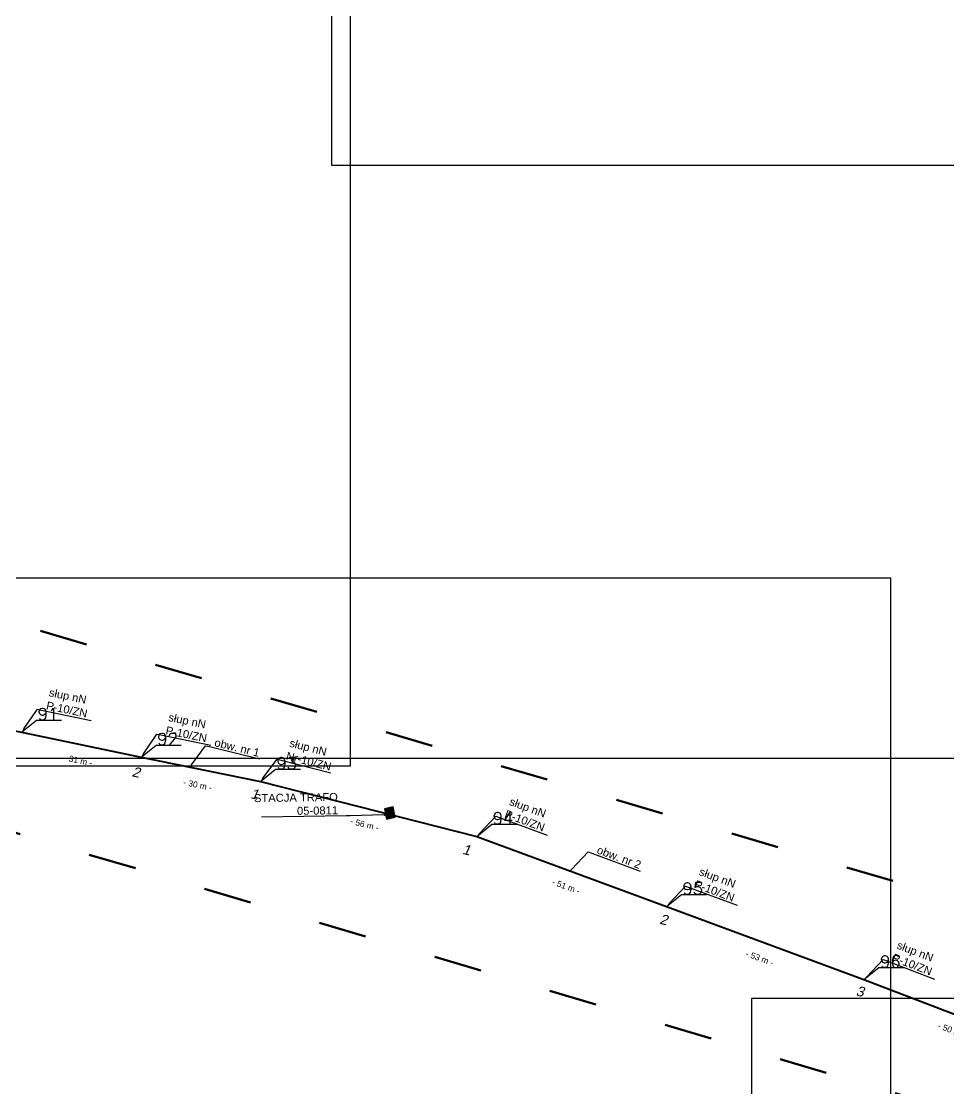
# Model space of a CAD drawing. Header units: metres. Extents: x 7540627 to 7542972, y 5787273 to 5789259.
# Drawn here: x 7542199.4 to 7542431, y 5788497.6 to 5788764.3 of the extents above; entities that cross this region are included whole.
import ezdxf
from ezdxf import colors
from ezdxf.entities.mleader import LeaderData, LeaderLine
from ezdxf.math import Vec2, Vec3

# ---------------------------------------------------------------- set-up
doc = ezdxf.new("R2010")
doc.units = ezdxf.units.M
doc.header["$MEASUREMENT"] = 0
doc.linetypes.add('ACAD_ISO03W100', pattern=[30, 12, -18])
for name, color, linetype, lineweight in [('!TELE', 30, 'Continuous', 40), ('!trafo', 6, 'ACAD_ISO03W100', 50), ('_numery slupow etap 4 cz. 2', 7, 'Continuous', 40)]:
    doc.layers.add(name, color=color, linetype=linetype, lineweight=lineweight)
for name, color, linetype in [('!wymiary', 7, 'Continuous'), ('_MM opisy', 7, 'Continuous'), ('_mm trafo', 3, 'Continuous'), ('makro-numeracja-punktow', 7, 'Continuous')]:
    doc.layers.add(name, color=color, linetype=linetype)
doc.layers.add('WT_arkusze', color=1, linetype='Continuous', plot=False)
doc.styles.add('GeodText', font='romans.shx')
doc.styles.get("Standard").update_dxf_attribs({"font": 'arial.ttf'})
doc.dimstyles.new('opis linie', dxfattribs={"dimtxt": 1.5, "dimasz": 2.5, "dimexe": 1.25, "dimexo": 0.625, "dimgap": 2.5, "dimtad": 4, "dimdec": 0, "dimtxsty": 'Standard', "dimcen": 2.5, "dimse1": 1, "dimse2": 1, "dimsd1": 1, "dimsd2": 1, "dimclrt": 256, "dimazin": 3, "dimtfac": 1, "dimtdec": 0, "dimtmove": 0, "dimatfit": 3, "dimtfill": 1})
doc.dimstyles.get("Standard").update_dxf_attribs({"dimtxt": 2.5, "dimasz": 2.5, "dimexe": 1.25, "dimexo": 0.625, "dimtad": 1, "dimtxsty": 'Standard', "dimcen": 2.5, "dimazin": 3, "dimtfac": 1, "dimtmove": 0, "dimatfit": 3})

# ---------------------------------------------------------------- blocks, each defined once
blk = doc.blocks.new('*D213')
at = {"layer": '!wymiary', "insert": (7542184.22, 5788585.72), "char_height": 1.5, "attachment_point": 5, "rotation": 348.4452, "bg_fill": 3, "box_fill_scale": 1.25, "bg_fill_color": 257, "bg_fill_transparency": 0}
blk.add_mtext('\\A1;- 29 m -', dxfattribs=at)
blk = doc.blocks.new('*D214')
at = {"layer": '!wymiary', "insert": (7542213.55, 5788579.66), "char_height": 1.5, "attachment_point": 5, "rotation": 348.2324, "bg_fill": 3, "box_fill_scale": 1.25, "bg_fill_color": 257, "bg_fill_transparency": 0}
blk.add_mtext('\\A1;- 31 m -', dxfattribs=at)
blk = doc.blocks.new('*D215')
at = {"layer": '!wymiary', "insert": (7542243.4, 5788573.51), "char_height": 1.5, "attachment_point": 5, "rotation": 348.4784, "bg_fill": 3, "box_fill_scale": 1.25, "bg_fill_color": 257, "bg_fill_transparency": 0}
blk.add_mtext('\\A1;- 30 m -', dxfattribs=at)
blk = doc.blocks.new('*D216')
at = {"layer": '!wymiary', "insert": (7542285.13, 5788563.65), "char_height": 1.5, "attachment_point": 5, "rotation": 345.7319, "bg_fill": 3, "box_fill_scale": 1.25, "bg_fill_color": 257, "bg_fill_transparency": 0}
blk.add_mtext('\\A1;- 56 m -', dxfattribs=at)
blk = doc.blocks.new('*D217')
at = {"layer": '!wymiary', "insert": (7542335.45, 5788548.14), "char_height": 1.5, "attachment_point": 5, "rotation": 339.7056, "bg_fill": 3, "box_fill_scale": 1.25, "bg_fill_color": 257, "bg_fill_transparency": 0}
blk.add_mtext('\\A1;- 51 m -', dxfattribs=at)
blk = doc.blocks.new('*D218')
at = {"layer": '!wymiary', "insert": (7542383.82, 5788530.24), "char_height": 1.5, "attachment_point": 5, "rotation": 339.691, "bg_fill": 3, "box_fill_scale": 1.25, "bg_fill_color": 257, "bg_fill_transparency": 0}
blk.add_mtext('\\A1;- 53 m -', dxfattribs=at)
blk = doc.blocks.new('*D219')
at = {"layer": '!wymiary', "insert": (7542431.83, 5788512.21), "char_height": 1.5, "attachment_point": 5, "rotation": 339.1147, "bg_fill": 3, "box_fill_scale": 1.25, "bg_fill_color": 257, "bg_fill_transparency": 0}
blk.add_mtext('\\A1;- 50 m -', dxfattribs=at)
blk = doc.blocks.new('trafo')
at = {"layer": '_mm trafo'}
h = blk.add_hatch(color=256, dxfattribs=at)
h.dxf.hatch_style = 1
h.paths.add_polyline_path([(-1.15, 1.02), (-0.52, -1.51), (1.64, -0.96), (1.01, 1.59)])
at = {"layer": '_mm trafo', "flags": 128}
blk.add_lwpolyline([(-0.52, -1.52), (1.64, -0.96), (0.98, 1.58), (-1.17, 0.99), (-0.52, -1.52)], close=True, dxfattribs=at)

msp = doc.modelspace()

# ---------------------------------------------------------------- linework, layer by layer
at = {"layer": '!TELE'}
msp.add_lwpolyline([(7542116.06, 5788604.01), (7542140.65, 5788598.81), (7542170.62, 5788592.6), (7542199.43, 5788586.71), (7542229.31, 5788580.48), (7542259.1, 5788574.41), (7542313.14, 5788560.67), (7542360.54, 5788543.14), (7542409.89, 5788524.88), (7542456.63, 5788507.04), (7542498.09, 5788492.29), (7542538.9, 5788466.74), (7542582.75, 5788439.74), (7542626.38, 5788413.08), (7542664.95, 5788389.51), (7542693.27, 5788372.24), (7542726.2, 5788352), (7542759.19, 5788331.72), (7542798.55, 5788307.83), (7542825.46, 5788294.16)], dxfattribs=at)
at = {"layer": 'WT_arkusze'}
msp.add_lwpolyline([(7542276.82, 5788728.31), (7542671.58, 5788728.31), (7542671.58, 5789015.14), (7542276.82, 5789015.14)], close=True, dxfattribs=at)

# ---------------------------------------------------------------- next in the draw order: leaders
at = {"layer": '_MM opisy'}
ml = msp.add_multileader_mtext('Standard', dxfattribs=at)
ml.set_content('\\pxql;słup nN\\PP-10/ZN', color=256)
ml.set_leader_properties()
ml.build(insert=Vec2(0, 0))
ml.multileader.update_dxf_attribs({"has_text_frame": 1, "text_left_attachment_type": 5, "text_right_attachment_type": 5, "dogleg_length": 1, "arrow_head_size": 1})
ctx = ml.context
ctx.base_point, ctx.char_height, ctx.arrow_head_size, ctx.landing_gap_size, ctx.plane_origin, ctx.plane_x_axis, ctx.plane_y_axis = Vec3(7542204.37, 5788592.22), 2, 1, 1, Vec3(7542200.82, 5788584.97), Vec3(0.978983, -0.203942), Vec3(0.203942, 0.978983)
ctx.left_attachment, ctx.right_attachment = 5, 5
notes = []
notes.append((ctx, [(0, (1, 1, 0), (7542203.39, 5788592.43), (0.978983, -0.203942), 1, [(0, [(7542199.43, 5788586.71), (7542203.39, 5788592.43)], 0, [])])]))
ctx.mtext.insert, ctx.mtext.text_direction, ctx.mtext.rotation, ctx.mtext.flow_direction = Vec3(7542206.53, 5788597.67), Vec3(0.978983, -0.203942), 6.077802, 5
ctx.mtext.has_bg_fill, ctx.mtext.bg_color, ctx.mtext.bg_scale_factor, ctx.mtext.bg_transparency, ctx.mtext.use_window_bg_color = 1, -1023410175, 1, 0, 1
ml = msp.add_multileader_mtext('Standard', dxfattribs=at)
ml.set_content('\\pxql;słup nN\\PP-10/ZN', color=256)
ml.set_leader_properties()
ml.build(insert=Vec2(0, 0))
ml.multileader.update_dxf_attribs({"has_text_frame": 1, "text_left_attachment_type": 5, "text_right_attachment_type": 5, "dogleg_length": 1, "arrow_head_size": 1})
ctx = ml.context
ctx.base_point, ctx.char_height, ctx.arrow_head_size, ctx.landing_gap_size, ctx.plane_origin, ctx.plane_x_axis, ctx.plane_y_axis = Vec3(7542234.22, 5788586.02), 2, 1, 1, Vec3(7542230.71, 5788578.75), Vec3(0.979849, -0.199738), Vec3(0.199738, 0.979849)
ctx.left_attachment, ctx.right_attachment = 5, 5
notes.append((ctx, [(0, (1, 1, 0), (7542233.24, 5788586.22), (0.979849, -0.199738), 1, [(0, [(7542229.31, 5788580.48), (7542233.24, 5788586.22)], 0, [])])]))
ctx.mtext.insert, ctx.mtext.text_direction, ctx.mtext.rotation, ctx.mtext.flow_direction = Vec3(7542236.36, 5788591.47), Vec3(0.979849, -0.199738), 6.082095, 5
ctx.mtext.has_bg_fill, ctx.mtext.bg_color, ctx.mtext.bg_scale_factor, ctx.mtext.bg_transparency, ctx.mtext.use_window_bg_color = 1, -1023410175, 1, 0, 1
ml = msp.add_multileader_mtext('Standard', dxfattribs=at)
ml.set_content('\\pxql;słup nN\\PNr-10/ZN', color=256)
ml.set_leader_properties()
ml.build(insert=Vec2(0, 0))
ml.multileader.update_dxf_attribs({"has_text_frame": 1, "text_left_attachment_type": 5, "text_right_attachment_type": 5, "dogleg_length": 1, "arrow_head_size": 1})
ctx = ml.context
ctx.base_point, ctx.char_height, ctx.arrow_head_size, ctx.landing_gap_size, ctx.plane_origin, ctx.plane_x_axis, ctx.plane_y_axis = Vec3(7542264.28, 5788579.71), 2, 1, 1, Vec3(7542260.42, 5788572.61), Vec3(0.969153, -0.246459), Vec3(0.246459, 0.969153)
ctx.left_attachment, ctx.right_attachment = 5, 5
notes.append((ctx, [(0, (1, 1, 0), (7542263.31, 5788579.95), (0.969153, -0.246459), 1, [(0, [(7542259.1, 5788574.41), (7542263.31, 5788579.95)], 0, [])])]))
ctx.mtext.insert, ctx.mtext.text_direction, ctx.mtext.rotation, ctx.mtext.flow_direction = Vec3(7542266.67, 5788585.05), Vec3(0.969153, -0.246459), 6.03416, 5
ctx.mtext.has_bg_fill, ctx.mtext.bg_color, ctx.mtext.bg_scale_factor, ctx.mtext.bg_transparency, ctx.mtext.use_window_bg_color = 1, -1023410175, 1, 0, 1
ml = msp.add_multileader_mtext('Standard', dxfattribs=at)
ml.set_content('\\pxql;słup nN\\PP-10/ZN', color=256)
ml.set_leader_properties()
ml.build(insert=Vec2(0, 0))
ml.multileader.update_dxf_attribs({"has_text_frame": 1, "text_left_attachment_type": 5, "text_right_attachment_type": 5, "dogleg_length": 1, "arrow_head_size": 1})
ctx = ml.context
ctx.base_point, ctx.char_height, ctx.arrow_head_size, ctx.landing_gap_size, ctx.plane_origin, ctx.plane_x_axis, ctx.plane_y_axis = Vec3(7542366.25, 5788547.86), 2, 1, 1, Vec3(7542361.66, 5788541.21), Vec3(0.937834, -0.347083), Vec3(0.347083, 0.937834)
ctx.left_attachment, ctx.right_attachment = 5, 5
notes.append((ctx, [(0, (1, 1, 0), (7542365.31, 5788548.21), (0.937834, -0.347083), 1, [(0, [(7542360.54, 5788543.14), (7542365.31, 5788548.21)], 0, [])])]))
ctx.mtext.insert, ctx.mtext.text_direction, ctx.mtext.rotation, ctx.mtext.flow_direction = Vec3(7542369.19, 5788552.92), Vec3(0.937834, -0.347083), 5.928726, 5
ctx.mtext.has_bg_fill, ctx.mtext.bg_color, ctx.mtext.bg_scale_factor, ctx.mtext.bg_transparency, ctx.mtext.use_window_bg_color = 1, -1023410175, 1, 0, 1
ml = msp.add_multileader_mtext('Standard', dxfattribs=at)
ml.set_content('\\pxql;słup nN\\PP-10/ZN', color=256)
ml.set_leader_properties()
ml.build(insert=Vec2(0, 0))
ml.multileader.update_dxf_attribs({"has_text_frame": 1, "text_left_attachment_type": 5, "text_right_attachment_type": 5, "dogleg_length": 1, "arrow_head_size": 1})
ctx = ml.context
ctx.base_point, ctx.char_height, ctx.arrow_head_size, ctx.landing_gap_size, ctx.plane_origin, ctx.plane_x_axis, ctx.plane_y_axis = Vec3(7542415.64, 5788529.54), 2, 1, 1, Vec3(7542410.98, 5788522.94), Vec3(0.934296, -0.356499), Vec3(0.356499, 0.934296)
ctx.left_attachment, ctx.right_attachment = 5, 5
notes.append((ctx, [(0, (1, 1, 0), (7542414.7, 5788529.9), (0.934296, -0.356499), 1, [(0, [(7542409.89, 5788524.88), (7542414.7, 5788529.9)], 0, [])])]))
ctx.mtext.insert, ctx.mtext.text_direction, ctx.mtext.rotation, ctx.mtext.flow_direction = Vec3(7542418.63, 5788534.57), Vec3(0.934296, -0.356499), 5.918667, 5
ctx.mtext.has_bg_fill, ctx.mtext.bg_color, ctx.mtext.bg_scale_factor, ctx.mtext.bg_transparency, ctx.mtext.use_window_bg_color = 1, -1023410175, 1, 0, 1
for ctx, leaders in notes:
    for number, flags, end, landing, length, lines in leaders:
        leader = LeaderData()
        leader.index, (leader.has_last_leader_line, leader.has_dogleg_vector, leader.attachment_direction) = number, flags
        leader.last_leader_point, leader.dogleg_vector, leader.dogleg_length = Vec3(end), Vec3(landing), length
        for number, points, colour, breaks in lines:
            line = LeaderLine()
            line.index, line.vertices, line.color, line.breaks = number, Vec3.list(points), colors.encode_raw_color(colour), breaks
            leader.lines.append(line)
        ctx.leaders.append(leader)

# ---------------------------------------------------------------- next in the draw order: linework, layer by layer
at = {"layer": '!trafo', "color": 3}
msp.add_lwpolyline([(7542069.24, 5788579.5), (7542112.55, 5788543.58), (7542130.04, 5788581.62), (7542466.51, 5788482.09), (7542844.03, 5788259.49), (7542866.16, 5788312.53), (7542503.5, 5788524.2), (7542139.52, 5788630.94), (7542169.31, 5788722.61), (7542104.89, 5788742.32), (7542069.24, 5788579.5)], dxfattribs=at)

# ---------------------------------------------------------------- next in the draw order: texts
at = {"layer": 'makro-numeracja-punktow', "lineweight": 30, "char_height": 3, "attachment_point": 7, "line_spacing_factor": 0.8, "style": 'GeodText'}
for s, insert in [('91', (7542203.43, 5788589.71)), ('92', (7542233.31, 5788583.48)), ('93', (7542263.1, 5788577.41)), ('95', (7542364.54, 5788546.14)), ('96', (7542413.89, 5788527.88))]:
    msp.add_mtext(s, dxfattribs=dict(at, insert=insert))

# ---------------------------------------------------------------- next in the draw order: dimensions: what is measured, and where the dimension line sits
at = {"layer": '!wymiary'}
dim = msp.add_aligned_dim(p1=(7542170.62, 5788592.6), p2=(7542199.43, 5788586.71), distance=-0.75, dimstyle='opis linie', dxfattribs=at)
dim.commit()
dim.dimension.update_dxf_attribs({"geometry": '*D213', "text_midpoint": (7542184.22, 5788585.72)})

# ---------------------------------------------------------------- next in the draw order: dimensions: what is measured, and where the dimension line sits
dim = msp.add_aligned_dim(p1=(7542199.43, 5788586.71), p2=(7542229.31, 5788580.48), distance=-0.75, dimstyle='opis linie', dxfattribs=at)
dim.commit()
dim.dimension.update_dxf_attribs({"geometry": '*D214', "text_midpoint": (7542213.55, 5788579.66)})

# ---------------------------------------------------------------- next in the draw order: dimensions: what is measured, and where the dimension line sits
dim = msp.add_aligned_dim(p1=(7542229.31, 5788580.48), p2=(7542259.1, 5788574.41), distance=-0.75, dimstyle='opis linie', dxfattribs=at)
dim.commit()
dim.dimension.update_dxf_attribs({"geometry": '*D215', "text_midpoint": (7542243.4, 5788573.51)})

# ---------------------------------------------------------------- next in the draw order: leaders
at = {"layer": 'makro-numeracja-punktow', "lineweight": 30, "has_arrowhead": 0, "annotation_type": 0, "has_hookline": 1, "hookline_direction": 0, "text_width": 5.46}
msp.add_leader([(7542199.43, 5788586.71), (7542203.16, 5788589.71), (7542203.34, 5788589.71)], dimstyle='Standard', dxfattribs=at)

# ---------------------------------------------------------------- next in the draw order: texts
at = {"layer": '_numery slupow etap 4 cz. 2', "oblique": 10}
msp.add_text('2', height=2.5, rotation=346.8099, dxfattribs=at).set_placement((7542226.85, 5788575.71))

# ---------------------------------------------------------------- next in the draw order: dimensions: what is measured, and where the dimension line sits
at = {"layer": '!wymiary'}
dim = msp.add_aligned_dim(p1=(7542259.1, 5788574.41), p2=(7542313.14, 5788560.67), distance=-0.75, dimstyle='opis linie', dxfattribs=at)
dim.commit()
dim.dimension.update_dxf_attribs({"geometry": '*D216', "text_midpoint": (7542285.13, 5788563.65)})

# ---------------------------------------------------------------- next in the draw order: leaders
at = {"layer": 'makro-numeracja-punktow', "lineweight": 30, "has_arrowhead": 0, "annotation_type": 0, "has_hookline": 1, "hookline_direction": 0, "text_width": 5.46}
msp.add_leader([(7542229.31, 5788580.48), (7542233.04, 5788583.48), (7542233.22, 5788583.48)], dimstyle='Standard', dxfattribs=at)

# ---------------------------------------------------------------- next in the draw order: block references
at = {"rotation": 357.3066721443945}
msp.add_blockref('trafo', (7542291.2, 5788566.49), dxfattribs=at)

# ---------------------------------------------------------------- next in the draw order: texts
at = {"layer": '_numery slupow etap 4 cz. 2', "oblique": 10}
for p in [(7542256.51, 5788570.22), (7542309.43, 5788556.31)]:
    msp.add_text('1', height=2.5, rotation=346.8099, dxfattribs=at).set_placement(p)

# ---------------------------------------------------------------- next in the draw order: dimensions: what is measured, and where the dimension line sits
at = {"layer": '!wymiary'}
dim = msp.add_aligned_dim(p1=(7542313.14, 5788560.67), p2=(7542360.54, 5788543.14), distance=-0.75, dimstyle='opis linie', dxfattribs=at)
dim.commit()
dim.dimension.update_dxf_attribs({"geometry": '*D217', "text_midpoint": (7542335.45, 5788548.14)})

# ---------------------------------------------------------------- next in the draw order: leaders
at = {"layer": '_MM opisy', "color": 1}
ml = msp.add_multileader_mtext('Standard', dxfattribs=at)
ml.set_content('\\pxql;obw. nr 1', color=1)
ml.set_leader_properties()
ml.build(insert=Vec2(0, 0))
ml.multileader.update_dxf_attribs({"has_text_frame": 1, "text_left_attachment_type": 5, "text_right_attachment_type": 5, "dogleg_length": 1, "arrow_head_size": 1})
ctx = ml.context
ctx.base_point, ctx.char_height, ctx.arrow_head_size, ctx.landing_gap_size, ctx.plane_origin, ctx.plane_x_axis, ctx.plane_y_axis = Vec3(7542246.38, 5788583.07), 2, 1, 1, Vec3(7542242.59, 5788575.93), Vec3(0.971759, -0.235975), Vec3(0.235975, 0.971759)
ctx.left_attachment, ctx.right_attachment = 5, 5
notes = []
notes.append((ctx, [(0, (1, 1, 0), (7542245.41, 5788583.31), (0.971759, -0.235975), 1, [(0, [(7542241.26, 5788577.72), (7542245.41, 5788583.31)], 0, [])])]))
ctx.mtext.insert, ctx.mtext.text_direction, ctx.mtext.rotation, ctx.mtext.flow_direction = Vec3(7542247.92, 5788585.17), Vec3(0.971759, -0.235975), 6.044963, 5
ctx.mtext.has_bg_fill, ctx.mtext.bg_color, ctx.mtext.bg_scale_factor, ctx.mtext.bg_transparency, ctx.mtext.use_window_bg_color = 1, -1023410175, 1, 0, 1
at = {"layer": '_mm trafo', "color": 3}
ml = msp.add_multileader_mtext('Standard', dxfattribs=at)
ml.set_content('STACJA TRAFO\\P05-0811', color=3)
ml.set_leader_properties()
ml.build(insert=Vec2(0, 0))
ml.multileader.update_dxf_attribs({"has_text_frame": 1, "text_left_attachment_type": 5, "text_right_attachment_type": 5, "dogleg_length": 1, "arrow_head_size": 1.5})
ctx = ml.context
ctx.base_point, ctx.char_height, ctx.arrow_head_size, ctx.plane_origin, ctx.plane_x_axis, ctx.plane_y_axis = Vec3(7542255.8, 5788565.41), 2, 1.5, Vec3(7542302.62, 5788546.85), Vec3(0.999891, 0.014731), Vec3(-0.014731, 0.999891)
ctx.left_attachment, ctx.right_attachment, ctx.text_align_type, ctx.attachment_type = 5, 5, 2, 2
notes.append((ctx, [(0, (1, 1, 0), (7542281.5, 5788565.79), (-0.999891, -0.014731), 1, [(0, [(7542291.45, 5788566.05), (7542281.5, 5788565.79)], 0, [])])]))
ctx.mtext.insert, ctx.mtext.text_direction, ctx.mtext.rotation, ctx.mtext.alignment, ctx.mtext.flow_direction = Vec3(7542278.42, 5788571.52), Vec3(0.999891, 0.014731), 0.014731, 3, 5
for ctx, leaders in notes:
    for number, flags, end, landing, length, lines in leaders:
        leader = LeaderData()
        leader.index, (leader.has_last_leader_line, leader.has_dogleg_vector, leader.attachment_direction) = number, flags
        leader.last_leader_point, leader.dogleg_vector, leader.dogleg_length = Vec3(end), Vec3(landing), length
        for number, points, colour, breaks in lines:
            line = LeaderLine()
            line.index, line.vertices, line.color, line.breaks = number, Vec3.list(points), colors.encode_raw_color(colour), breaks
            leader.lines.append(line)
        ctx.leaders.append(leader)

# ---------------------------------------------------------------- next in the draw order: linework, layer by layer
at = {"layer": 'WT_arkusze'}
msp.add_lwpolyline([(7541886.82, 5788578.31), (7542281.58, 5788578.31), (7542281.58, 5788865.14), (7541886.82, 5788865.14)], close=True, dxfattribs=at)

# ---------------------------------------------------------------- next in the draw order: dimensions: what is measured, and where the dimension line sits
at = {"layer": '!wymiary'}
dim = msp.add_aligned_dim(p1=(7542360.54, 5788543.14), p2=(7542409.89, 5788524.88), distance=-0.75, dimstyle='opis linie', dxfattribs=at)
dim.commit()
dim.dimension.update_dxf_attribs({"geometry": '*D218', "text_midpoint": (7542383.82, 5788530.24)})

# ---------------------------------------------------------------- next in the draw order: leaders
at = {"layer": '_MM opisy'}
ml = msp.add_multileader_mtext('Standard', dxfattribs=at)
ml.set_content('\\pxql;słup nN\\PP-10/ZN', color=256)
ml.set_leader_properties()
ml.build(insert=Vec2(0, 0))
ml.multileader.update_dxf_attribs({"has_text_frame": 1, "text_left_attachment_type": 5, "text_right_attachment_type": 5, "dogleg_length": 1, "arrow_head_size": 1})
ctx = ml.context
ctx.base_point, ctx.char_height, ctx.arrow_head_size, ctx.landing_gap_size, ctx.plane_origin, ctx.plane_x_axis, ctx.plane_y_axis = Vec3(7542318.84, 5788565.39), 2, 1, 1, Vec3(7542314.26, 5788558.74), Vec3(0.937923, -0.346844), Vec3(0.346844, 0.937923)
ctx.left_attachment, ctx.right_attachment = 5, 5
notes = []
notes.append((ctx, [(0, (1, 1, 0), (7542317.9, 5788565.74), (0.937923, -0.346844), 1, [(0, [(7542313.14, 5788560.67), (7542317.9, 5788565.74)], 0, [])])]))
ctx.mtext.insert, ctx.mtext.text_direction, ctx.mtext.rotation, ctx.mtext.flow_direction = Vec3(7542321.78, 5788570.45), Vec3(0.937923, -0.346844), 5.928981, 5
ctx.mtext.has_bg_fill, ctx.mtext.bg_color, ctx.mtext.bg_scale_factor, ctx.mtext.bg_transparency, ctx.mtext.use_window_bg_color = 1, -1023410175, 1, 0, 1
at = {"layer": '_MM opisy', "color": 1}
ml = msp.add_multileader_mtext('Standard', dxfattribs=at)
ml.set_content('\\pxql;obw. nr 2', color=1)
ml.set_leader_properties()
ml.build(insert=Vec2(0, 0))
ml.multileader.update_dxf_attribs({"has_text_frame": 1, "text_left_attachment_type": 5, "text_right_attachment_type": 5, "dogleg_length": 1, "arrow_head_size": 1})
ctx = ml.context
ctx.base_point, ctx.char_height, ctx.arrow_head_size, ctx.landing_gap_size, ctx.plane_origin, ctx.plane_x_axis, ctx.plane_y_axis = Vec3(7542341.88, 5788556.45), 2, 1, 1, Vec3(7542337.3, 5788549.8), Vec3(0.937923, -0.346844), Vec3(0.346844, 0.937923)
ctx.left_attachment, ctx.right_attachment = 5, 5
notes.append((ctx, [(0, (1, 1, 0), (7542340.95, 5788556.8), (0.937923, -0.346844), 1, [(0, [(7542336.18, 5788551.73), (7542340.95, 5788556.8)], 0, [])])]))
ctx.mtext.insert, ctx.mtext.text_direction, ctx.mtext.rotation, ctx.mtext.flow_direction = Vec3(7542343.66, 5788558.36), Vec3(0.937923, -0.346844), 5.928981, 5
ctx.mtext.has_bg_fill, ctx.mtext.bg_color, ctx.mtext.bg_scale_factor, ctx.mtext.bg_transparency, ctx.mtext.use_window_bg_color = 1, -1023410175, 1, 0, 1
at = {"layer": 'makro-numeracja-punktow', "lineweight": 30, "has_arrowhead": 0, "annotation_type": 0, "has_hookline": 1, "hookline_direction": 0, "text_width": 5.46}
msp.add_leader([(7542259.1, 5788574.41), (7542262.83, 5788577.41), (7542263.01, 5788577.41)], dimstyle='Standard', dxfattribs=at)
for ctx, leaders in notes:
    for number, flags, end, landing, length, lines in leaders:
        leader = LeaderData()
        leader.index, (leader.has_last_leader_line, leader.has_dogleg_vector, leader.attachment_direction) = number, flags
        leader.last_leader_point, leader.dogleg_vector, leader.dogleg_length = Vec3(end), Vec3(landing), length
        for number, points, colour, breaks in lines:
            line = LeaderLine()
            line.index, line.vertices, line.color, line.breaks = number, Vec3.list(points), colors.encode_raw_color(colour), breaks
            leader.lines.append(line)
        ctx.leaders.append(leader)

# ---------------------------------------------------------------- next in the draw order: texts
at = {"layer": '_numery slupow etap 4 cz. 2', "oblique": 10}
msp.add_text('2', height=2.5, rotation=346.8099, dxfattribs=at).set_placement((7542358.67, 5788538.87))
at = {"layer": 'makro-numeracja-punktow', "lineweight": 30, "insert": (7542317.14, 5788563.67), "char_height": 3, "attachment_point": 7, "line_spacing_factor": 0.8, "style": 'GeodText'}
msp.add_mtext('94', dxfattribs=at)

# ---------------------------------------------------------------- next in the draw order: dimensions: what is measured, and where the dimension line sits
at = {"layer": '!wymiary'}
dim = msp.add_aligned_dim(p1=(7542409.89, 5788524.88), p2=(7542456.63, 5788507.04), distance=-0.75, dimstyle='opis linie', dxfattribs=at)
dim.commit()
dim.dimension.update_dxf_attribs({"geometry": '*D219', "text_midpoint": (7542431.83, 5788512.21)})

# ---------------------------------------------------------------- next in the draw order: leaders
at = {"layer": 'makro-numeracja-punktow', "lineweight": 30, "has_arrowhead": 0, "annotation_type": 0, "has_hookline": 1, "hookline_direction": 0, "text_width": 5.46}
for points in [[(7542313.14, 5788560.67), (7542316.87, 5788563.67), (7542317.05, 5788563.67)], [(7542360.54, 5788543.14), (7542364.27, 5788546.14), (7542364.45, 5788546.14)]]:
    msp.add_leader(points, dimstyle='Standard', dxfattribs=at)

# ---------------------------------------------------------------- next in the draw order: linework, layer by layer
at = {"layer": 'WT_arkusze'}
for points in [[(7542021.82, 5788338.31), (7542416.58, 5788338.31), (7542416.58, 5788625.14), (7542021.82, 5788625.14)], [(7542156.82, 5788293.31), (7542551.58, 5788293.31), (7542551.58, 5788580.14), (7542156.82, 5788580.14)], [(7542381.82, 5788233.31), (7542776.58, 5788233.31), (7542776.58, 5788520.14), (7542381.82, 5788520.14)]]:
    msp.add_lwpolyline(points, close=True, dxfattribs=at)

# ---------------------------------------------------------------- next in the draw order: texts
at = {"layer": '_numery slupow etap 4 cz. 2', "oblique": 10}
msp.add_text('3', height=2.5, rotation=346.8099, dxfattribs=at).set_placement((7542407.74, 5788520.94))

# ---------------------------------------------------------------- next in the draw order: leaders
at = {"layer": 'makro-numeracja-punktow', "lineweight": 30, "has_arrowhead": 0, "annotation_type": 0, "has_hookline": 1, "hookline_direction": 0, "text_width": 5.46}
msp.add_leader([(7542409.89, 5788524.88), (7542413.62, 5788527.88), (7542413.8, 5788527.88)], dimstyle='Standard', dxfattribs=at)

doc.saveas('drawing.dxf')
